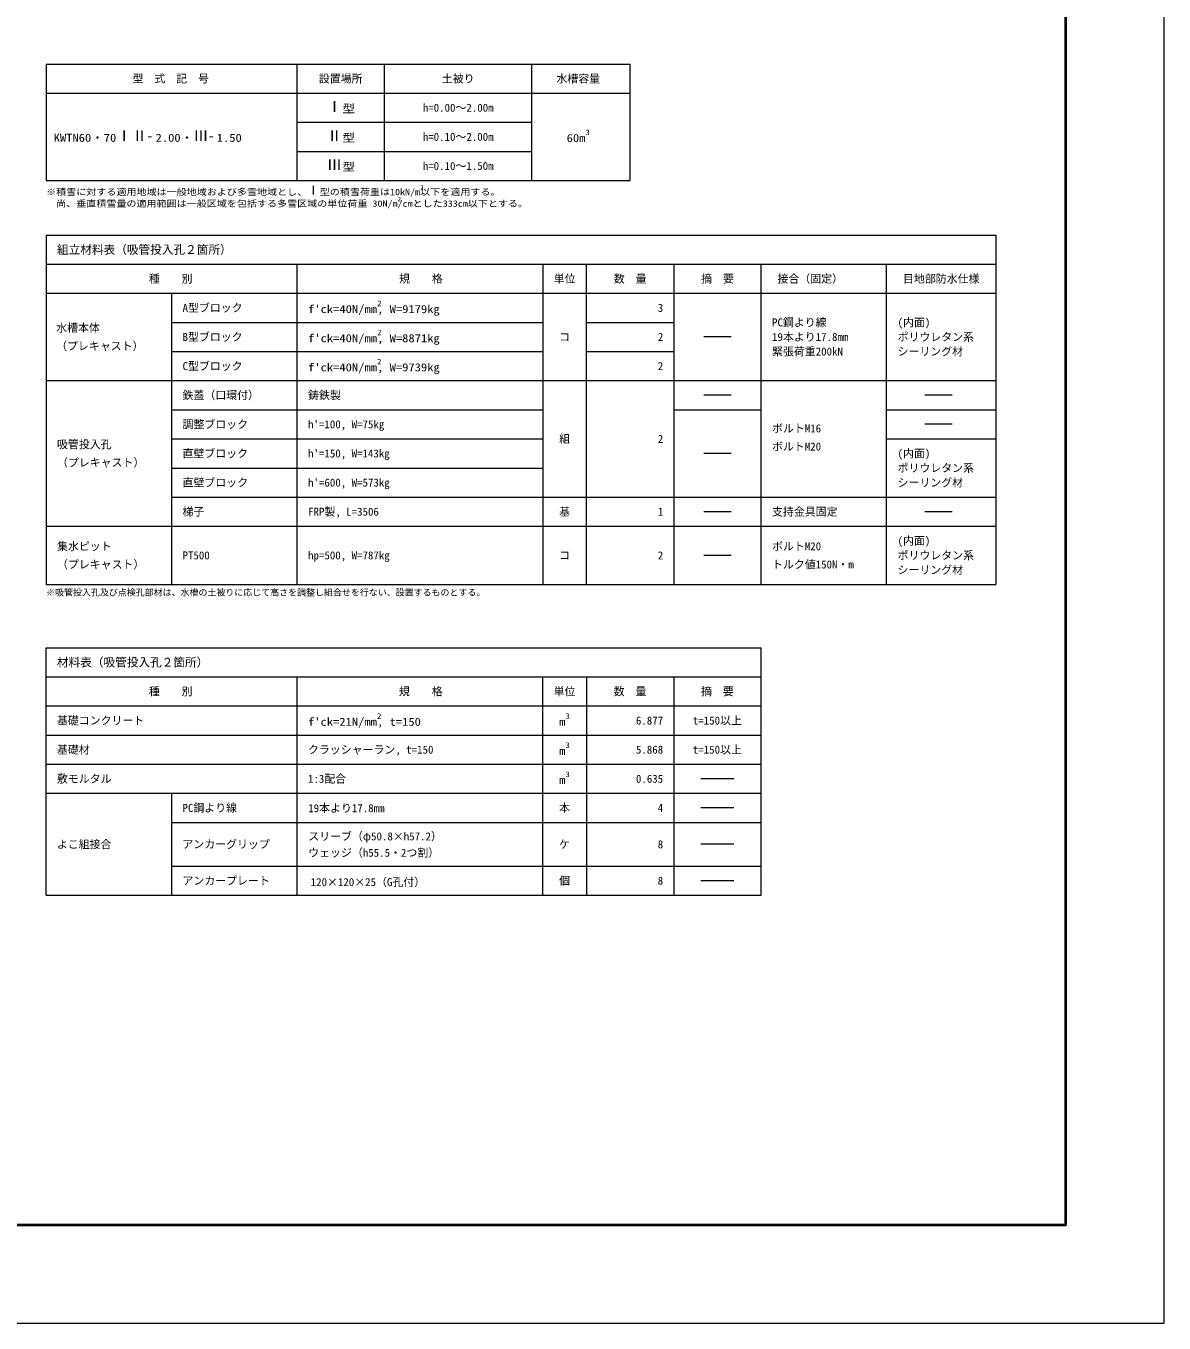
# Model space of a CAD drawing. Units: millimetres at full size; details may follow other scales. Extents: x 37600 to 71200, y -55520 to -31760.
# Drawn here: x 60774 to 71200, y -55520 to -43640 of the extents above; entities that cross this region are included whole.
import ezdxf
from ezdxf.enums import TextEntityAlignment as Align

# ---------------------------------------------------------------- set-up
doc = ezdxf.new("R2010")
doc.units = ezdxf.units.MM
doc.header["$LTSCALE"] = 80.0044
for name, color, linetype, lineweight in [('Defpoints_5', 5, 'Continuous', 13), ('図枠', 1, 'Continuous', 40), ('文字', 2, 'Continuous', 13)]:
    doc.layers.add(name, color=color, linetype=linetype, lineweight=lineweight)
doc.styles.add('ＭＳ ゴシック', font='')
doc.styles.add('ＭＳ Ｐゴシック', font='')
doc.styles.get('ＭＳ ゴシック').set_extended_font_data('MS Gothic')
doc.styles.get('ＭＳ Ｐゴシック').set_extended_font_data('MS PGothic')

msp = doc.modelspace()

# ---------------------------------------------------------------- linework, layer by layer
at = {"layer": 'Defpoints_5'}
msp.add_lwpolyline([(37600, -55520), (71200, -55520), (71200, -31760), (37600, -31760)], close=True, dxfattribs=at)
at = {"layer": '図枠'}
msp.add_lwpolyline([(38500, -54620), (70300, -54620), (70300, -32660), (38500, -32660)], close=True, dxfattribs=at)
at = {"layer": '文字', "color": 3}
for p, q in [((60958.76, -43988.97), (60958.76, -45055.63)), ((60958.76, -43988.97), (66308.76, -43988.97)), ((63258.76, -45055.63), (63258.76, -43988.97)), ((64058.76, -45055.63), (64058.76, -43988.97)), ((65408.76, -45055.63), (65408.76, -43988.97)), ((66308.76, -45055.63), (66308.76, -43988.97)), ((60958.76, -44255.63), (66308.76, -44255.63)), ((60958.76, -45055.63), (66308.76, -45055.63)), ((60958.76, -45555.3), (69658.76, -45555.3)), ((60958.76, -45555.3), (60958.76, -48755.63)), ((69658.76, -45555.3), (69658.76, -48755.63)), ((60958.76, -45821.97), (69658.76, -45821.97)), ((63258.76, -48755.63), (63258.76, -45821.97)), ((65508.76, -45821.97), (65508.76, -48755.63)), ((65908.76, -48755.63), (65908.76, -45821.97)), ((66708.76, -45821.97), (66708.76, -48755.63)), ((67508.76, -48755.63), (67508.76, -45821.97)), ((68658.76, -48755.63), (68658.76, -45821.97)), ((60958.76, -46088.63), (69658.76, -46088.63)), ((62108.76, -46088.63), (62108.76, -48755.63)), ((60958.76, -46888.63), (69658.76, -46888.63)), ((60958.76, -48222.3), (69658.76, -48222.3)), ((60958.76, -48755.63), (69658.76, -48755.63)), ((60958, -51602), (60958, -49335)), ((60958, -49335), (67508, -49335)), ((67508, -51602), (67508, -49335)), ((60958, -49601.67), (67508, -49601.67)), ((63258, -51602), (63258, -49601.67)), ((65508, -51602), (65508, -49601.67)), ((65908, -49601.67), (65908, -51602)), ((66708, -49601.67), (66708, -51602)), ((60958, -49868.33), (67508, -49868.33)), ((60958, -50135), (67508, -50135)), ((60958, -50401.67), (67508, -50401.67)), ((60958, -50668.33), (67508, -50668.33)), ((62108, -50668.33), (62108, -51602)), ((60958, -51602), (67508, -51602))]:
    msp.add_line(p, q, dxfattribs=at)
at = {"layer": '文字', "color": 4}
for p, q in [((63258.76, -44522.3), (64058.76, -44522.3)), ((64058.76, -44522.3), (65408.76, -44522.3)), ((63258.76, -44788.97), (64058.76, -44788.97)), ((64058.76, -44788.97), (65408.76, -44788.97)), ((62108.76, -46355.3), (65508.76, -46355.3)), ((65908.76, -46355.3), (66708.76, -46355.3)), ((62108.76, -46621.97), (65508.76, -46621.97)), ((65908.76, -46621.97), (66708.76, -46621.97)), ((62108.76, -47155.3), (65508.76, -47155.3)), ((66708.76, -47155.3), (67508.76, -47155.3)), ((68658.76, -47155.3), (69658.76, -47155.3)), ((62108.76, -47422.3), (65508.76, -47422.3)), ((68658.76, -47422.3), (69658.76, -47422.3)), ((62108.76, -47688.97), (65508.76, -47688.97)), ((62108.76, -47955.63), (69658.76, -47955.63)), ((62108, -50935), (67508, -50935)), ((62108, -51335), (67508, -51335))]:
    msp.add_line(p, q, dxfattribs=at)
at = {"layer": '文字'}
for p, q in [((67233.76, -46488.63), (66983.76, -46488.63)), ((67233.76, -47021.97), (66983.76, -47021.97)), ((69258.76, -47021.97), (69008.76, -47021.97)), ((69258.76, -47288.63), (69008.76, -47288.63)), ((67233.76, -47555.63), (66983.76, -47555.63)), ((67233.76, -48088.97), (66983.76, -48088.97)), ((69258.76, -48088.97), (69008.76, -48088.97)), ((67233.76, -48488.97), (66983.76, -48488.97)), ((67258, -50535), (66958, -50535)), ((67258, -50801.67), (66958, -50801.67)), ((67258, -51135), (66958, -51135)), ((67258, -51468.33), (66958, -51468.33))]:
    msp.add_line(p, q, dxfattribs=at)

# ---------------------------------------------------------------- texts
at = {"layer": '文字', "style": 'ＭＳ ゴシック'}
for s, p in [('型\u3000式\u3000記\u3000号', (62100.43, -44122.3)), ('設置場所', (63657.49, -44122.3)), ('土被り', (64733.76, -44122.3)), ('水槽容量', (65833.76, -44122.3)), ('h=0.00～2.00m', (64733.76, -44388.97)), ('h=0.10～2.00m', (64733.76, -44655.63)), ('h=0.10～1.50m', (64733.76, -44922.3)), ('種\u3000\u3000別', (62100.43, -45955.3)), ('規\u3000\u3000格', (64392.09, -45955.3)), ('単位', (65708.76, -45955.3)), ('数\u3000量', (66308.76, -45955.3)), ('摘\u3000要', (67108.76, -45955.3)), ('接合（固定）', (67958.76, -45955.3)), ('目地部防水仕様', (69158.76, -45955.3)), ('コ', (65708.76, -46488.63)), ('組', (65708.76, -47422.3)), ('基', (65708.76, -48088.97)), ('コ', (65708.76, -48488.97)), ('種\u3000\u3000別', (62099.67, -49735)), ('規\u3000\u3000格', (64391.33, -49735)), ('単位', (65708, -49735)), ('数\u3000量', (66308, -49735)), ('摘\u3000要', (67108, -49735)), ('t=150以上', (67108, -50001.67)), ('t=150以上', (67108, -50268.33)), ('本', (65708, -50801.67)), ('ケ', (65708, -51135)), ('個', (65708, -51468.33))]:
    msp.add_text(s, height=73.31, dxfattribs=at).set_placement(p, align=Align.MIDDLE_CENTER)
at = {"layer": '文字'}
for s, height, style, width, p in [('Ⅰ', 98.97, 'ＭＳ Ｐゴシック', 1.05, (63529.51, -44456.47)), ('型', 73.31, 'ＭＳ ゴシック', 1.15, (63673.01, -44456.47)), ('KWTN60・70', 73.31, 'ＭＳ ゴシック', 1.15, (61027.97, -44723.13)), ('ⅠⅡ-', 98.97, 'ＭＳ Ｐゴシック', 1.05, (61602.97, -44723.13)), ('2.00・', 73.31, 'ＭＳ ゴシック', 1.15, (61961.72, -44723.13)), ('Ⅲ-', 98.97, 'ＭＳ Ｐゴシック', 1.05, (62306.72, -44723.13)), ('1.50', 73.31, 'ＭＳ ゴシック', 1.15, (62521.97, -44723.13)), ('Ⅱ', 98.97, 'ＭＳ Ｐゴシック', 1.05, (63529.51, -44723.13)), ('型', 73.31, 'ＭＳ ゴシック', 1.15, (63673.01, -44723.13)), ('60m', 73.31, 'ＭＳ ゴシック', 1.15, (65727.39, -44725.63)), ('3', 51.32, 'ＭＳ ゴシック', 1.15, (65899.89, -44655.63)), ('Ⅲ', 98.97, 'ＭＳ Ｐゴシック', 1.05, (63529.51, -44989.8)), ('型', 73.31, 'ＭＳ ゴシック', 1.15, (63673.01, -44989.8)), ("f'ck=40N/mm", 73.31, 'ＭＳ ゴシック', 1.15, (63358.76, -46291.97)), ('2', 51.32, 'ＭＳ ゴシック', 1.15, (63991.26, -46221.97)), (', W=9179kg', 73.31, 'ＭＳ ゴシック', 1.15, (63991.26, -46291.97)), ('2', 51.32, 'ＭＳ ゴシック', 1.15, (63991.26, -46488.63)), ("f'ck=40N/mm", 73.31, 'ＭＳ ゴシック', 1.15, (63358.76, -46558.63)), (', W=8871kg', 73.31, 'ＭＳ ゴシック', 1.15, (63991.26, -46558.63)), ("f'ck=40N/mm", 73.31, 'ＭＳ ゴシック', 1.15, (63358.76, -46825.3)), ('2', 51.32, 'ＭＳ ゴシック', 1.15, (63991.26, -46755.3)), (', W=9739kg', 73.31, 'ＭＳ ゴシック', 1.15, (63991.26, -46825.3)), ("f'ck=21N/mm", 73.31, 'ＭＳ ゴシック', 1.15, (63358, -50071.67)), ('2', 51.32, 'ＭＳ ゴシック', 1.15, (63990.5, -50001.67)), (', t=150', 73.31, 'ＭＳ ゴシック', 1.15, (63990.5, -50071.67)), ('m', 73.31, 'ＭＳ ゴシック', 1.15, (65659.12, -50071.67)), ('3', 51.32, 'ＭＳ ゴシック', 1.15, (65716.62, -50001.67)), ('3', 51.32, 'ＭＳ ゴシック', 1.15, (65716.62, -50268.33)), ('m', 73.31, 'ＭＳ ゴシック', 1.15, (65659.12, -50338.33)), ('3', 51.32, 'ＭＳ ゴシック', 1.15, (65716.62, -50535)), ('m', 73.31, 'ＭＳ ゴシック', 1.15, (65659.12, -50605))]:
    msp.add_text(s, height=height, dxfattribs=dict(at, style=style, width=width)).set_placement(p, align=Align.BOTTOM_LEFT)
at = {"layer": '文字', "color": 4}
for s, height, style, width, p in [('※積雪に対する適用地域は一般地域および多雪地域とし、', 58.65, 'ＭＳ ゴシック', 1.15, (60958.76, -45207.63)), ('Ⅰ', 79.18, 'ＭＳ Ｐゴシック', 1.05, (63350.76, -45207.63)), ('型の積雪荷重は10kN/m', 58.65, 'ＭＳ ゴシック', 1.15, (63465.56, -45207.63)), ('2', 41.06, 'ＭＳ ゴシック', 1.15, (64385.56, -45151.63)), ('以下を適用する。', 58.65, 'ＭＳ ゴシック', 1.15, (64385.56, -45207.63)), ('\u3000尚、垂直積雪量の適用範囲は一般区域を包括する多雪区域の単位荷重 30N/m', 58.65, 'ＭＳ ゴシック', 1.15, (60958.76, -45314.03)), ('2', 41.06, 'ＭＳ ゴシック', 1.15, (64178.76, -45258.03)), ('/cmとした333cm以下とする。', 58.65, 'ＭＳ ゴシック', 1.15, (64178.76, -45314.03))]:
    msp.add_text(s, height=height, dxfattribs=dict(at, style=style, width=width)).set_placement(p, align=Align.BOTTOM_LEFT)
at = {"layer": '文字', "style": 'ＭＳ ゴシック'}
for s, height, p in [('組立材料表（吸管投入孔２箇所）', 78.2, (61058.76, -45688.63)), ('A型ブロック', 73.31, (62208.76, -46221.97)), ('PC鋼より線', 73.31, (67608.76, -46355.3)), ('(内面)', 73.31, (68758.76, -46355.3)), ('水槽本体', 73.31, (61050.93, -46405.3)), ('B型ブロック', 73.31, (62208.76, -46488.63)), ('19本より17.8mm', 73.31, (67608.76, -46488.63)), ('ポリウレタン系', 73.31, (68758.76, -46488.63)), ('（プレキャスト）', 73.31, (61050.93, -46571.97)), ('緊張荷重200kN', 73.31, (67608.76, -46621.97)), ('シーリング材', 73.31, (68758.76, -46621.97)), ('C型ブロック', 73.31, (62208.76, -46755.3)), ('鉄蓋（口環付）', 73.31, (62208.76, -47021.97)), ('鋳鉄製', 73.31, (63358.76, -47021.97)), ('調整ブロック', 73.31, (62208.76, -47288.63)), ("h'=100, W=75kg", 73.31, (63358.76, -47288.63)), ('吸管投入孔', 73.31, (61058.76, -47472.3)), ('直壁ブロック', 73.31, (62208.76, -47555.63)), ("h'=150, W=143kg", 73.31, (63358.76, -47555.63)), ('(内面)', 73.31, (68758.76, -47555.63)), ('（プレキャスト）', 73.31, (61058.76, -47638.97)), ('ポリウレタン系', 73.31, (68758.76, -47688.97)), ('直壁ブロック', 73.31, (62208.76, -47822.3)), ("h'=600, W=573kg", 73.31, (63358.76, -47822.3)), ('シーリング材', 73.31, (68758.76, -47822.3)), ('梯子', 73.31, (62208.76, -48088.97)), ('FRP製, L=3506', 73.31, (63358.76, -48088.97)), ('支持金具固定', 73.31, (67608.76, -48088.97)), ('(内面)', 73.31, (68758.76, -48355.63)), ('集水ピット', 73.31, (61058.76, -48405.63)), ('PT500', 73.31, (62208.76, -48488.97)), ('hp=500, W=787kg', 73.31, (63358.76, -48488.97)), ('ボルトM20', 73.31, (67608.76, -48405.63)), ('ポリウレタン系', 73.31, (68758.76, -48488.97)), ('（プレキャスト）', 73.31, (61058.76, -48572.3)), ('トルク値150N・m', 73.31, (67608.76, -48572.3)), ('シーリング材', 73.31, (68758.76, -48622.3)), ('材料表（吸管投入孔２箇所）', 78.2, (61058, -49468.33)), ('基礎コンクリート', 73.31, (61058, -50001.67)), ('基礎材', 73.31, (61058, -50268.33)), ('クラッシャーラン, t=150', 73.31, (63358, -50268.33)), ('敷モルタル', 73.31, (61058, -50535)), ('1:3配合', 73.31, (63358, -50535)), ('PC鋼より線', 73.31, (62208, -50801.67)), ('19本より17.8mm', 73.31, (63360.02, -50804.21)), ('スリーブ（φ50.8×h57.2）', 73.31, (63360.02, -51062.54)), ('よこ組接合', 73.31, (61058, -51135.17)), ('アンカーグリップ', 73.31, (62208, -51135)), ('ウェッジ（h55.5・2つ割）', 73.31, (63360.02, -51212.54)), ('アンカープレート', 73.31, (62208, -51468.33)), ('120×120×25（G孔付）', 73.31, (63382.61, -51481.43))]:
    msp.add_text(s, height=height, dxfattribs=at).set_placement(p, align=Align.MIDDLE_LEFT)
for s, p in [('3', (66612.09, -46221.97)), ('2', (66612.09, -46488.63)), ('2', (66612.09, -46755.3)), ('2', (66612.09, -47422.3)), ('1', (66612.09, -48088.97)), ('2', (66612.09, -48488.97)), ('6.877', (66611.33, -50001.67)), ('5.868', (66611.33, -50268.33)), ('0.635', (66611.33, -50535)), ('4', (66611.33, -50801.67)), ('8', (66611.33, -51135)), ('8', (66611.33, -51468.33))]:
    msp.add_text(s, height=73.31, dxfattribs=at).set_placement(p, align=Align.MIDDLE_RIGHT)
for s, p in [('ボルトM16', (67608.76, -47288.97)), ('ボルトM20', (67608.76, -47455.63))]:
    msp.add_text(s, height=73.31, dxfattribs=at).set_placement(p, align=Align.TOP_LEFT)
at = {"layer": '文字', "color": 4, "style": 'ＭＳ ゴシック'}
msp.add_text('※吸管投入孔及び点検孔部材は、水槽の土被りに応じて高さを調整し組合せを行ない、設置するものとする。', height=58.65, dxfattribs=at).set_placement((60958.76, -48875.63), align=Align.BOTTOM_LEFT)

doc.saveas('drawing.dxf')
